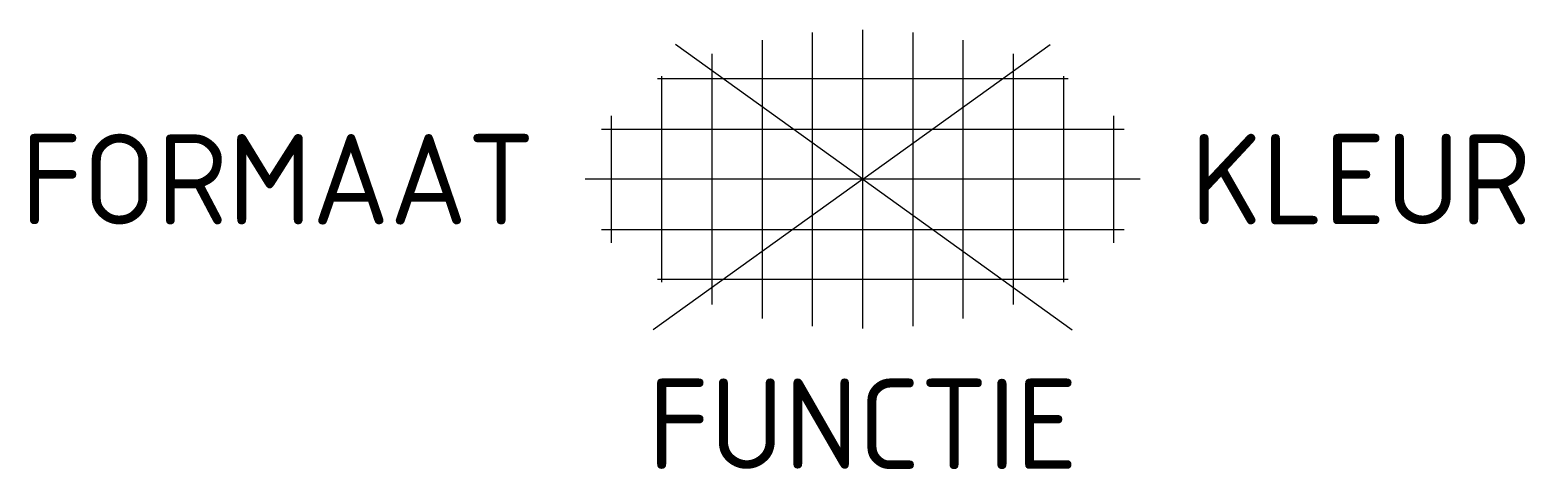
# Model space of a CAD drawing. Header units: metres. Extents: x -16.6 to 13.2, y -5.8 to 3.
import ezdxf
from ezdxf.enums import TextEntityAlignment as Align

# ---------------------------------------------------------------- set-up
doc = ezdxf.new("R2010")
doc.units = ezdxf.units.M
doc.styles.add('NLCS-ISO', font='NLCS-ISO.ttf')

msp = doc.modelspace()

# ---------------------------------------------------------------- linework, layer by layer
for p, q in [((0, 0), (-3.728, 2.684)), ((-2, 2), (-2, 2.773)), ((-1, 2), (-1, 2.926)), ((0, 2), (0, 2.975)), ((0, 0), (3.728, 2.684)), ((1, 2), (1, 2.926)), ((2, 2), (2, 2.773)), ((-3, 2), (-3, 2.498)), ((3, 2), (3, 2.498)), ((-4, 2), (-4.09, 2)), ((-4, 2), (-4, 2.052)), ((-4, 0), (-4, 2)), ((-2, 2), (-4, 2)), ((-3, 0), (-3, 2)), ((-2, 0), (-2, 2)), ((0, 2), (-2, 2)), ((-1, 0), (-1, 2)), ((0, 0), (0, 2)), ((2, 2), (0, 2)), ((1, 0), (1, 2)), ((2, 0), (2, 2)), ((4, 2), (2, 2)), ((3, 0), (3, 2)), ((4, 2), (4, 2.052)), ((4, 0), (4, 2)), ((4.09, 2), (4, 2)), ((-5, 0), (-5, 1.266)), ((5, 0), (5, 1.266)), ((-5.204, 1), (5.204, 1)), ((0, 0), (-4.172, -3.003)), ((-4, 0), (-5.525, 0)), ((-5, -1.266), (-5, 0)), ((-4, -2), (-4, 0)), ((-2, 0), (-4, 0)), ((-3, -2), (-3, 0)), ((-2, -2), (-2, 0)), ((0, 0), (-2, 0)), ((-1, -2), (-1, 0)), ((0, -2), (0, 0)), ((2, 0), (0, 0)), ((0, 0), (4.172, -3.003)), ((1, -2), (1, 0)), ((2, -2), (2, 0)), ((4, 0), (2, 0)), ((3, -2), (3, 0)), ((4, -2), (4, 0)), ((5.525, 0), (4, 0)), ((5, -1.266), (5, 0)), ((-5.204, -1), (5.204, -1)), ((-4, -2), (-4.09, -2)), ((-4, -2.052), (-4, -2)), ((-2, -2), (-4, -2)), ((-3, -2.498), (-3, -2)), ((-2, -2.773), (-2, -2)), ((0, -2), (-2, -2)), ((-1, -2.926), (-1, -2)), ((0, -2.975), (0, -2)), ((2, -2), (0, -2)), ((1, -2.926), (1, -2)), ((2, -2.773), (2, -2)), ((4, -2), (2, -2)), ((3, -2.498), (3, -2)), ((4, -2.052), (4, -2)), ((4.09, -2), (4, -2))]:
    msp.add_line(p, q)

# ---------------------------------------------------------------- texts
at = {"style": 'NLCS-ISO'}
msp.add_attdef('FORMAAT', text='', height=1.8, dxfattribs=at).set_placement((-6.525, 0), align=Align.MIDDLE_RIGHT)
msp.add_attdef('KLEUR', text='G', height=1.8, dxfattribs=at).set_placement((6.525, 0), align=Align.MIDDLE_LEFT)
at = {"style": 'NLCS-ISO', "flags": 1}
msp.add_attdef('FUNCTIE', text='', height=1.8, dxfattribs=at).set_placement((0, -3.975), align=Align.TOP_CENTER)

doc.saveas('drawing.dxf')
